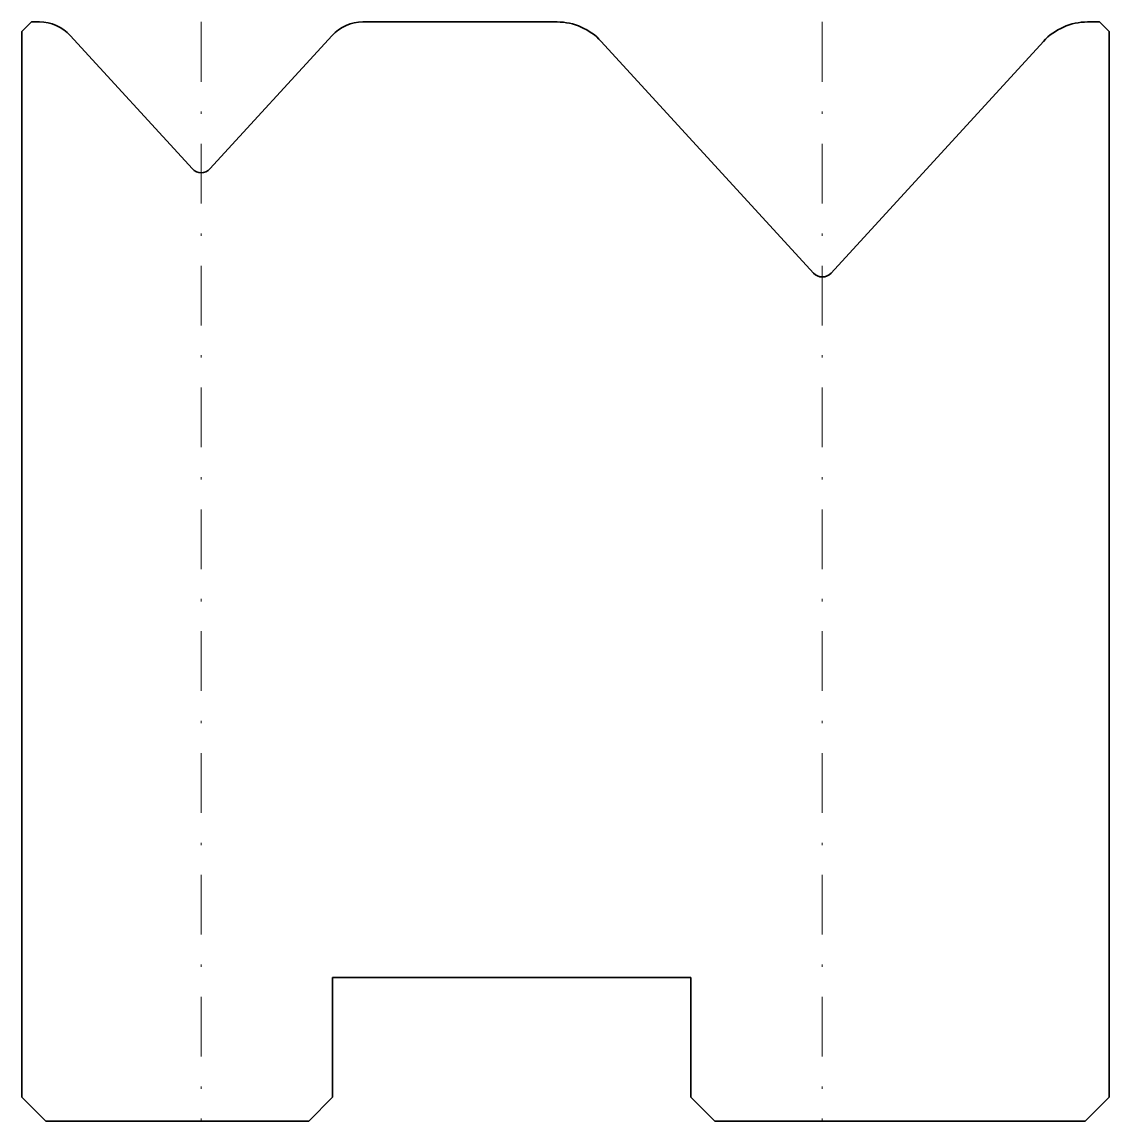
# Model space of a CAD drawing. Header units: millimetres. Extents: x -7.5 to 38, y -46 to 0.
import ezdxf

# ---------------------------------------------------------------- set-up
doc = ezdxf.new("R2010")
doc.units = ezdxf.units.MM
doc.header["$LTSCALE"] = 5
doc.linetypes.add('AUSGEZOGEN', pattern=[0])
doc.linetypes.add('DASHDOT', pattern=[1, 0.5, -0.25, 0, -0.25])
doc.layers.add('2', color=7, linetype='Continuous')

msp = doc.modelspace()

# ---------------------------------------------------------------- linework, layer by layer
at = {"layer": '2', "color": 7, "linetype": 'AUSGEZOGEN', "lineweight": 35}
for p, q in [((-7.1, 0), (-7.5, -0.4)), ((-6.77, 0), (-7.1, 0)), ((14.9, 0), (6.77, 0)), ((37.6, 0), (37.1, 0)), ((38, -0.4), (37.6, 0)), ((-7.5, -0.4), (-7.5, -45)), ((38, -45), (38, -0.4)), ((-0.369, -6.146), (-5.48, -0.568)), ((5.48, -0.568), (0.369, -6.146)), ((25.631, -10.511), (16.743, -0.811)), ((35.257, -0.811), (26.369, -10.511)), ((5.5, -45), (5.5, -40)), ((5.5, -40), (20.5, -40)), ((20.5, -40), (20.5, -45)), ((-7.5, -45), (-6.5, -46)), ((4.5, -46), (5.5, -45)), ((20.5, -45), (21.5, -46)), ((37, -46), (38, -45)), ((-6.5, -46), (4.5, -46)), ((21.5, -46), (37, -46))]:
    msp.add_line(p, q, dxfattribs=at)
at = {"layer": '2', "color": 7, "linetype": 'DASHDOT', "lineweight": 18}
for p, q in [((0, 0), (0, -46)), ((26, 0), (26, -46))]:
    msp.add_line(p, q, dxfattribs=at)
at = {"layer": '2', "color": 7, "linetype": 'AUSGEZOGEN', "lineweight": 35}
for centre, radius, start, end in [((-6.77, -1.75), 1.75, 42.5, 90), ((6.77, -1.75), 1.75, 90, 137.5), ((14.9, -2.5), 2.5, 42.5, 90), ((37.1, -2.5), 2.5, 90, 137.5), ((0, -5.808), 0.5, 222.5, 317.5), ((26, -10.173), 0.5, 222.5, 317.5)]:
    msp.add_arc(centre, radius, start, end, dxfattribs=at)

doc.saveas('drawing.dxf')
